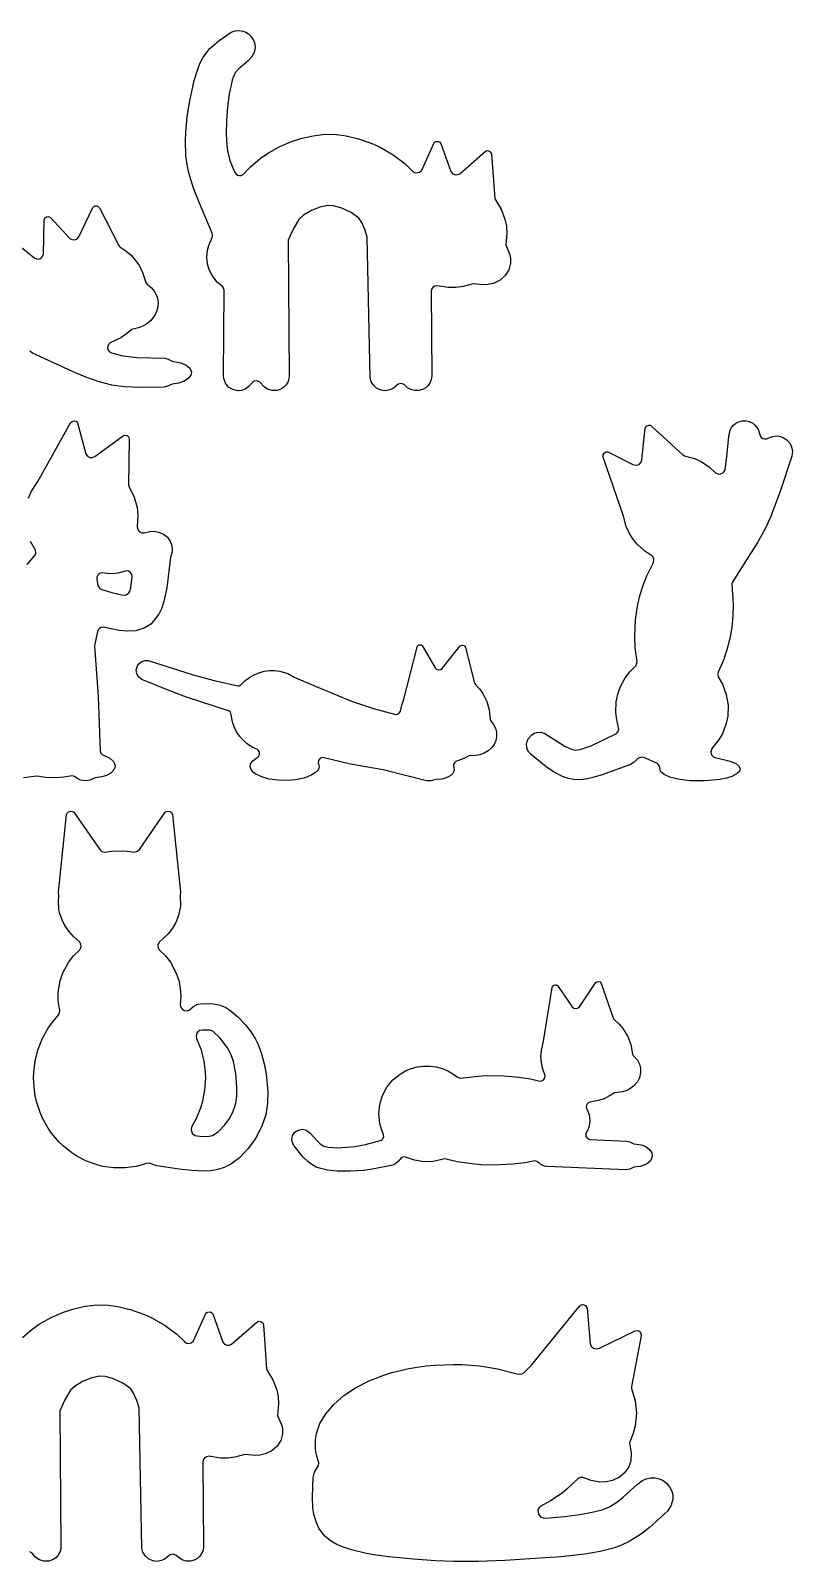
# Model space of a CAD drawing. Extents: x 13 to 580, y 13 to 584.
# Drawn here: x 414.1 to 575.2, y 12.7 to 336.5 of the extents above; entities that cross this region are included whole.
import ezdxf

# ---------------------------------------------------------------- set-up
doc = ezdxf.new("R2010")
doc.units = 0

msp = doc.modelspace()

# ---------------------------------------------------------------- linework, layer by layer
for points in [[(452.43, 292.75), (452.53, 293.2), (452.45, 293.68), (449.76, 300.02), (448.55, 303.21), (447.56, 306.45), (447.18, 308.19), (446.91, 310.15), (446.81, 313.23), (446.88, 315.06), (447.2, 318.39), (447.72, 321.69), (448.69, 326.01), (449.48, 328.63), (449.92, 329.71), (450.48, 330.76), (451.19, 331.8), (452, 332.75), (453.92, 334.43), (456.48, 336.2), (457.35, 336.49), (458.29, 336.55), (458.94, 336.44), (459.58, 336.2), (460.16, 335.84), (460.65, 335.39), (461.29, 334.36), (461.48, 333.72), (461.54, 333.01), (461.36, 331.91), (460.81, 330.9), (460.1, 330.14), (458.07, 328.47), (457.47, 327.82), (457.08, 327.21), (456.66, 326.1), (456.06, 323.11), (455.7, 320.37), (455.47, 317.56), (455.41, 314.74), (455.54, 312.32), (455.71, 311.13), (456.23, 309.1), (457.16, 306.68), (457.53, 306.18), (457.85, 305.98), (458.26, 305.89), (458.63, 305.92), (459.02, 306.09), (460.59, 307.72), (462.64, 309.47), (464.37, 310.66), (466.79, 312.03), (469.26, 313.08), (471.24, 313.74), (473.81, 314.31), (475.77, 314.56), (477.3, 314.62), (478.75, 314.56), (480.8, 314.29), (483.41, 313.67), (486.43, 312.59), (487.96, 311.88), (490.75, 310.28), (493.22, 308.43), (494.92, 306.77), (495.31, 306.55), (495.64, 306.48), (496.29, 306.6), (496.79, 307.04), (499.32, 312.65), (499.51, 312.92), (499.79, 313.09), (500.34, 313.11), (500.63, 312.95), (500.83, 312.69), (502.96, 306.75), (503.3, 306.33), (503.88, 306.06), (504.37, 306.08), (504.81, 306.27), (510.17, 310.97), (510.55, 311.16), (510.99, 311.13), (511.41, 310.81), (511.55, 310.4), (512.23, 301.12), (512.37, 300.74), (513.58, 298.77), (514.38, 296.63), (514.67, 295.18), (514.77, 293.72), (514.56, 291.24), (515.44, 289.12), (515.58, 288.36), (515.58, 287.36), (515.22, 285.95), (514.45, 284.74), (513.33, 283.75), (511.93, 283.07), (510.83, 282.82), (509.99, 282.74), (507.65, 282.99), (505.53, 282.39), (504.01, 282.19), (502.47, 282.19), (499.99, 282.59), (499.51, 282.49), (499.11, 282.22), (498.84, 281.82), (498.74, 281.33), (498.9, 263.54), (498.8, 262.74), (498.57, 262.12), (498.13, 261.46), (497.62, 260.99), (496.94, 260.59), (496.16, 260.38), (495.31, 260.38), (494.5, 260.59), (493.78, 261), (493.04, 261.68), (492.42, 261.87), (491.79, 261.73), (490.81, 260.91), (490.03, 260.52), (489.05, 260.35), (488.2, 260.46), (487.28, 260.87), (486.62, 261.44), (486.09, 262.28), (485.86, 263.15), (485.26, 292.84), (484.8, 294.36), (484.11, 295.97), (483.5, 296.89), (481.86, 298.06), (479.89, 298.97), (478.14, 299.45), (476.95, 299.53), (475.25, 299.2), (473.47, 298.51), (471.8, 297.5), (470.77, 296.56), (469.49, 294.41), (468.53, 292.23), (468.75, 263.55), (468.69, 262.92), (468.51, 262.32), (468.11, 261.62), (467.64, 261.12), (466.97, 260.67), (466.18, 260.41), (465.16, 260.38), (464.19, 260.66), (463.44, 261.16), (462.56, 262.18), (462.14, 262.4), (461.77, 262.44), (461.36, 262.36), (461.03, 262.18), (460.25, 261.26), (459.47, 260.69), (458.64, 260.41), (457.79, 260.36), (456.8, 260.59), (455.92, 261.14), (455.27, 261.95), (454.9, 262.94), (454.85, 263.55), (455.01, 281.63), (454.72, 282.31), (453.53, 283.33), (452.58, 284.5), (451.91, 285.77), (451.48, 287.15), (451.33, 288.65), (451.47, 290.09), (451.74, 291.11)], [(535.18, 246.33), (535.15, 246.77), (535.35, 247.17), (535.72, 247.41), (536.16, 247.43), (541.59, 244.66), (542.24, 244.59), (542.75, 244.78), (543.16, 245.22), (543.32, 245.71), (544, 252.45), (544.29, 252.91), (544.8, 253.1), (545.12, 253.05), (545.4, 252.88), (551.99, 246.77), (552.35, 246.59), (554.48, 246.01), (555.84, 245.39), (557.64, 244.18), (558.9, 243), (559.51, 242.74), (560, 242.77), (560.41, 242.95), (560.69, 243.21), (560.92, 243.65), (561.3, 246.35), (561.71, 250.68), (561.98, 252), (562.29, 252.58), (562.7, 253.08), (563.19, 253.48), (563.77, 253.79), (564.56, 254), (565.36, 254), (566.04, 253.84), (566.77, 253.48), (567.25, 253.08), (567.65, 252.6), (567.97, 252), (568.33, 250.8), (568.57, 250.5), (568.93, 250.27), (569.3, 250.18), (569.74, 250.21), (570.67, 250.61), (571.36, 250.77), (572, 250.79), (572.64, 250.68), (573.3, 250.43), (574.01, 249.95), (574.57, 249.32), (574.91, 248.69), (575.16, 247.62), (575.04, 246.49), (572.61, 239.04), (570.54, 233.62), (569.3, 231.04), (567.76, 228.28), (562.57, 220.01), (562.38, 219.52), (562.66, 215.14), (562.58, 212.75), (562.32, 210.3), (561.9, 207.92), (561.31, 205.58), (560.57, 203.36), (559.45, 200.8), (559.37, 200.42), (559.49, 199.82), (560.37, 198.29), (561.18, 196.1), (561.55, 193.83), (561.48, 191.52), (561.16, 189.95), (560.35, 187.81), (559.55, 186.43), (558.11, 184.65), (557.89, 183.93), (558.05, 183.3), (558.55, 182.81), (562.02, 182), (563.22, 181.47), (563.84, 180.97), (564.11, 180.44), (564.08, 180.1), (563.95, 179.82), (563.28, 179.22), (562.37, 178.78), (561.24, 178.41), (559.88, 178.12), (556.75, 177.8), (553.45, 177.86), (550.9, 178.21), (549.25, 178.64), (548.03, 179.19), (547.59, 179.51), (547.27, 179.9), (547.06, 180.94), (546.65, 181.48), (543.77, 182.74), (543.26, 182.84), (542.56, 182.61), (541.68, 181.75), (540.9, 181.29), (534.96, 179.09), (532.75, 178.46), (531.42, 178.2), (530.28, 178.07), (528.92, 178.1), (527.78, 178.31), (526.68, 178.67), (524.65, 179.72), (523.09, 180.8), (519.89, 183.37), (519.43, 183.88), (519.16, 184.39), (519, 184.92), (518.96, 185.59), (519.06, 186.16), (519.3, 186.75), (520.05, 187.6), (520.6, 187.92), (521.15, 188.08), (522.02, 188.11), (522.84, 187.87), (527.05, 185.14), (528.21, 184.57), (529.24, 184.29), (530.29, 184.44), (532.61, 185.26), (537.99, 187.85), (538.33, 188.24), (538.49, 188.78), (538.03, 190.75), (537.83, 192.32), (537.9, 194.58), (538.22, 196.17), (538.72, 197.64), (539.79, 199.64), (540.76, 200.9), (542.02, 202.16), (542.28, 202.7), (542.31, 203.08), (541.92, 205.98), (541.82, 208.34), (542, 211.93), (542.34, 214.35), (542.85, 216.74), (543.52, 219.03), (544.35, 221.21), (545.76, 224.04), (545.85, 224.74), (545.7, 225.16), (545.47, 225.46), (543.96, 226.44), (542.35, 227.87), (541.41, 229.01), (540.63, 230.28), (540.03, 231.62), (539.44, 233.83)], [(430.81, 221.65), (429.11, 221.86), (428.64, 221.69), (428.27, 221.34), (428.07, 220.89), (428.05, 220.5), (428.32, 219.15), (428.72, 218.53), (429.16, 218.29), (431.28, 217.65), (433.65, 217.13), (434.29, 217.18), (434.87, 217.61), (435.05, 217.94), (435.23, 218.65), (435.58, 220.97), (435.47, 221.5), (435.11, 221.97), (434.78, 222.16), (434.3, 222.25), (432.88, 221.83), (432.04, 221.68)], [(456.51, 191.82), (456.32, 192.33), (455.92, 192.65), (447.05, 195.52), (443.5, 196.87), (437.57, 199.28), (436.93, 199.78), (436.52, 200.5), (436.41, 201.32), (436.64, 202.14), (437.03, 202.68), (437.6, 203.08), (438.25, 203.28), (438.94, 203.26), (448.48, 200.23), (452.86, 199.09), (457.9, 197.91), (458.2, 197.96), (458.51, 198.13), (459.43, 199.03), (460.34, 199.73), (461.31, 200.29), (462.34, 200.71), (463.43, 201.01), (464.55, 201.16), (465.68, 201.16), (466.8, 201.01), (468.43, 200.51), (469.81, 199.8), (474.43, 197.8), (481.96, 194.69), (486.61, 193.16), (491.04, 191.92), (491.4, 191.89), (491.91, 192.08), (492.14, 192.33), (492.27, 192.59), (492.56, 193.86), (493.01, 195.12), (495.78, 206.13), (495.95, 206.43), (496.17, 206.58), (496.43, 206.63), (496.68, 206.58), (496.9, 206.43), (499.6, 201.74), (500, 201.42), (500.41, 201.33), (500.79, 201.41), (501.11, 201.62), (504.86, 206.29), (505.14, 206.49), (505.48, 206.53), (505.79, 206.39), (506.02, 206.04), (507.93, 198.49), (508.07, 198.25), (508.97, 197.31), (509.68, 196.33), (510.55, 194.62), (511.04, 192.86), (511.22, 190.83), (511.36, 190.54), (511.97, 189.75), (512.36, 188.96), (512.59, 188.1), (512.61, 187.22), (512.44, 186.35), (512.07, 185.54), (511.53, 184.81), (510.84, 184.2), (509.99, 183.69), (509.06, 183.35), (508.07, 183.19), (506.75, 183.13), (505.68, 182.58), (503.97, 181.94), (503.69, 181.67), (503.53, 181.31), (503.51, 180.96), (503.67, 180.15), (503.58, 179.78), (503.37, 179.42), (503, 179.05), (502.49, 178.72), (501.7, 178.4), (500.99, 178.22), (499.74, 178.1), (498.72, 177.8), (497.82, 177.83), (488.61, 180.13), (481.7, 181.39), (475.9, 182.79), (475.32, 182.61), (474.98, 182.17), (474.91, 181.7), (475.09, 180.83), (475.02, 180.5), (474.85, 180.14), (474.33, 179.57), (473.56, 179.07), (472.62, 178.66), (471.86, 178.42), (470.14, 178.07), (468.26, 177.92), (466.35, 177.97), (464.54, 178.22), (462.94, 178.66), (461.68, 179.25), (461.2, 179.6), (460.75, 180.09), (460.48, 180.77), (460.59, 181.43), (461.05, 182.07), (462.28, 182.98), (462.49, 183.43), (462.45, 183.93), (462.28, 184.23), (462.07, 184.43), (460.81, 185.05), (459.84, 185.69), (459.01, 186.43), (458.26, 187.28), (457.64, 188.22), (457.13, 189.25), (456.77, 190.32)], [(420.05, 153.55), (419.96, 154.29), (421.69, 170.68), (421.78, 170.99), (422.08, 171.31), (422.6, 171.45), (422.92, 171.36), (423.19, 171.17), (428.68, 163.28), (429.15, 162.88), (429.68, 162.74), (431.21, 162.95), (432.84, 163.04), (434.52, 162.95), (435.94, 162.74), (436.68, 162.94), (437.07, 163.31), (442.55, 171.17), (442.81, 171.36), (443.24, 171.45), (443.56, 171.37), (443.89, 171.09), (444.05, 170.68), (445.77, 154.29), (445.69, 153.6), (445.76, 151.35), (445.36, 149.31), (444.79, 147.89), (444.06, 146.63), (443.15, 145.48), (441.22, 143.68), (441, 143.08), (441.06, 142.51), (441.29, 142.11), (442.61, 140.78), (443.63, 139.45), (444.86, 137.15), (445.4, 135.57), (445.72, 133.95), (445.84, 132.23), (445.73, 130.41), (445.83, 129.98), (446.02, 129.65), (446.55, 129.27), (447.2, 129.2), (447.67, 129.36), (448.62, 130.19), (449.41, 130.56), (449.99, 130.66), (452.17, 130.7), (453.2, 130.6), (454.17, 130.37), (455.35, 129.88), (456.23, 129.3), (457.88, 127.91), (459.52, 126.23), (460.72, 124.69), (461.66, 123.17), (462.22, 122.03), (462.9, 120.09), (463.45, 117.98), (463.85, 115.88), (464.24, 112.21), (464.19, 109.66), (463.78, 107.18), (463.04, 104.99), (461.96, 102.77), (461.33, 101.74), (460.04, 99.98), (458.24, 98.11), (456.39, 96.75), (455.01, 96.03), (453.69, 95.59), (452.2, 95.34), (450.68, 95.25), (448.09, 95.37), (445.47, 95.69), (440.75, 96.41), (439.14, 96.95), (438.67, 96.9), (436.4, 96.27), (434.06, 95.94), (431.69, 95.94), (429.33, 96.27), (428.13, 96.56), (425.91, 97.35), (423.82, 98.43), (422.77, 99.11), (420.92, 100.6), (420.02, 101.48), (418.48, 103.32), (417.77, 104.36), (416.6, 106.48), (416.09, 107.65), (415.34, 109.97), (415.06, 111.22), (414.86, 112.48), (414.71, 114.92), (414.75, 116.2), (415.06, 118.63), (415.67, 121.05), (416.6, 123.37), (417.79, 125.52), (418.48, 126.53), (420.01, 128.37), (420.19, 128.74), (420.23, 129.26), (419.92, 131.38), (419.93, 133.1), (420.33, 135.54), (420.88, 137.18), (422.09, 139.43), (423.12, 140.78), (424.45, 142.11), (424.67, 142.51), (424.74, 142.85), (424.7, 143.26), (424.51, 143.68), (423.14, 144.9), (422.12, 146.02), (421.28, 147.26), (420.64, 148.55), (420.2, 149.93), (420.05, 150.72), (419.94, 152.1)], [(484.89, 100.89), (488.26, 101.84), (488.52, 102.08), (488.73, 102.61), (488.7, 102.97), (488.24, 104.11), (487.91, 105.36), (487.71, 107.33), (487.9, 109.33), (488.48, 111.25), (489.42, 113), (490.7, 114.55), (492.24, 115.81), (493.36, 116.46), (494.56, 116.96), (495.87, 117.31), (497.18, 117.48), (498.51, 117.48), (499.82, 117.31), (501.1, 116.97), (502.31, 116.47), (503.48, 115.8), (504.49, 115.04), (504.92, 114.9), (509.4, 115.39), (513.36, 115.46), (517.31, 115.15), (519.81, 114.76), (521.74, 114.33), (522.1, 114.36), (522.45, 114.54), (522.74, 114.88), (522.85, 115.39), (522.32, 117.02), (522.07, 118.26), (521.99, 119.53), (522.07, 120.77), (522.52, 122.74), (524.36, 134.13), (524.45, 134.38), (524.71, 134.62), (524.97, 134.7), (525.23, 134.67), (525.46, 134.54), (528.61, 130.03), (528.96, 129.77), (529.48, 129.68), (529.85, 129.79), (530.16, 130.04), (533.54, 135.1), (533.8, 135.33), (534.15, 135.4), (534.48, 135.29), (534.74, 134.95), (537.35, 127.47), (537.51, 127.24), (538.5, 126.37), (539.31, 125.44), (540.34, 123.78), (541, 122.04), (541.36, 120), (541.52, 119.72), (542.38, 118.75), (542.82, 117.9), (543.04, 117.05), (543.07, 116.15), (542.82, 115.02), (542.38, 114.17), (541.56, 113.24), (540.75, 112.66), (540.12, 112.35), (539.2, 112.05), (537.55, 111.82), (536.49, 111.16), (535.33, 110.59), (534.14, 110.19), (532.31, 109.87), (531.8, 109.56), (531.59, 109.18), (531.57, 108.71), (532.16, 107.23), (532.33, 105.95), (532.16, 104.76), (531.94, 104.15), (531.48, 103.23), (531.49, 102.61), (531.81, 102.15), (532.3, 101.93), (540.14, 101.59), (540.78, 101.44), (541.64, 101.04), (542.75, 100.92), (543.43, 100.76), (544.27, 100.39), (545.02, 99.79), (545.41, 99.16), (545.52, 98.45), (545.4, 97.95), (545.12, 97.47), (544.62, 96.98), (544.09, 96.65), (543, 96.27), (541.64, 96.1), (540.75, 95.69), (539.95, 95.53), (523.32, 96.21), (522.76, 96.31), (522.22, 96.51), (521.72, 96.82), (521.17, 97.27), (520.68, 97.42), (518.56, 97.04), (516.02, 96.73), (512.05, 96.54), (509.4, 96.62), (506.8, 96.87), (504.29, 97.26), (501.63, 97.86), (499.18, 97.31), (497.19, 97.24), (495.23, 97.56), (493.37, 98.25), (493.07, 98.3), (492.72, 98.25), (492.45, 98.1), (491.85, 97.35), (491.31, 96.88), (490.82, 96.62), (490.29, 96.46), (486.71, 95.74), (484.55, 95.41), (481.74, 95.25), (478.93, 95.28), (476.86, 95.48), (475.43, 95.79), (474.49, 96.12), (473.33, 96.78), (472.66, 97.3), (471.71, 98.23), (469.77, 100.63), (469.43, 101.26), (469.32, 101.96), (469.48, 102.78), (469.95, 103.49), (470.66, 103.95), (471.48, 104.11), (472.15, 104.01), (472.69, 103.75), (473.2, 103.29), (474.62, 101.71), (475.29, 101.07), (476.1, 100.54), (476.97, 100.32), (479.1, 100.22), (482.65, 100.48)], [(450.42, 125.1), (449.87, 125), (449.44, 124.71), (449.16, 124.28), (449.07, 123.77), (449.17, 123.3), (450.06, 121.03), (450.68, 118.6), (450.98, 116.2), (451.02, 114.96), (450.87, 112.45), (450.41, 110.04), (450.06, 108.8), (449.15, 106.52), (448.11, 104.58), (447.99, 104.02), (448.24, 103.27), (448.83, 102.83), (449.88, 102.67), (451.48, 102.62), (452.51, 102.82), (453.71, 103.57), (455.15, 105.03), (456.1, 106.38), (456.84, 107.74), (457.48, 109.56), (457.69, 111.1), (457.71, 112.99), (457.44, 115.9), (456.94, 118.45), (456.51, 119.85), (455.73, 121.37), (454.18, 123.36), (452.61, 124.84), (451.94, 125.08)], [(474.11, 31.55), (474.93, 33), (474.99, 33.56), (474.51, 35.24), (474.32, 36.34), (474.31, 38.5), (474.52, 39.73), (475.26, 41.85), (476.48, 43.94), (478.17, 45.92), (480.28, 47.76), (482.76, 49.4), (485.68, 50.89), (488.79, 52.1), (490.49, 52.63), (494.04, 53.48), (497.68, 54.04), (499.58, 54.23), (503.4, 54.37), (505.31, 54.33), (509.04, 54.05), (512.77, 53.47), (517.23, 52.34), (517.96, 52.39), (518.44, 52.67), (519.98, 54.24), (530.11, 66.68), (530.51, 66.96), (530.87, 67.02), (531.44, 66.8), (531.75, 66.28), (532.37, 58.78), (532.61, 58.22), (533.12, 57.79), (533.7, 57.64), (534.37, 57.78), (541.94, 61.51), (542.3, 61.56), (542.66, 61.46), (542.95, 61.24), (543.13, 60.93), (543.17, 60.44), (541.11, 49.7), (541.15, 49.25), (541.93, 46.65), (542.18, 44.03), (541.92, 41.38), (541.47, 39.73), (540.73, 37.75), (541.1, 35.63), (540.97, 33.95), (540.54, 32.72), (539.63, 31.4), (538.63, 30.55), (537.11, 29.8), (535.8, 29.51), (534.43, 29.47), (532.62, 29.79), (530.84, 30.48), (530.35, 30.48), (529.93, 30.33), (527.63, 28.09), (526.48, 27.16), (524, 25.52), (521.79, 24.3), (521.48, 23.91), (521.34, 23.5), (521.45, 22.66), (521.98, 22.06), (522.43, 21.88), (522.85, 21.85), (527.01, 22.21), (530.2, 22.62), (532.85, 23.09), (534.92, 23.62), (536.49, 24.27), (538.07, 25.23), (539.4, 26.27), (542.43, 29.02), (543.32, 29.71), (544.26, 30.18), (545.15, 30.38), (546.17, 30.38), (547.01, 30.19), (547.81, 29.83), (548.62, 29.2), (549.2, 28.5), (549.65, 27.58), (549.85, 26.75), (549.87, 25.87), (549.56, 24.56), (548.81, 23.37), (544.94, 19.88), (543.01, 18.37), (540.61, 16.88), (539.03, 16.13), (537.36, 15.53), (534.54, 14.8), (531.3, 14.23), (526.2, 13.64), (514.37, 12.87), (508.8, 12.7), (503.49, 12.7), (499.77, 12.83), (494.94, 13.18), (489.79, 13.69), (486.63, 14.12), (484.84, 14.44), (481.9, 15.13), (480.2, 15.69), (478.86, 16.28), (477.51, 17.06), (476.24, 18.13), (475.05, 19.72), (474.42, 21.06), (473.95, 22.71), (473.76, 23.98), (473.67, 26.37), (473.82, 30.46)]]:
    msp.add_lwpolyline(points, close=True)
for points in [[(411.76, 290.95), (414.93, 288.43), (415.53, 288.23), (416, 288.3), (416.33, 288.48), (416.61, 288.79), (416.79, 289.23), (416.95, 296.43), (417.02, 296.74), (417.2, 297), (417.47, 297.17), (417.78, 297.22), (418.27, 297.03), (422.39, 292.58), (422.84, 292.33), (423.41, 292.3), (423.89, 292.51), (424.26, 292.95), (427.23, 299.11), (427.45, 299.33), (427.74, 299.45), (428.05, 299.46), (428.34, 299.34), (428.62, 299.03), (432.71, 291.07), (432.97, 290.79), (434.24, 289.94), (435.32, 289.01), (436.28, 287.94), (437.08, 286.76), (437.76, 285.41), (438.46, 283.25), (438.72, 282.9), (439.62, 282.16), (440.29, 281.34), (440.85, 280.15), (441.04, 279.12), (440.99, 278.09), (440.71, 277.06), (440.21, 276.11), (439.49, 275.24), (438.64, 274.54), (437.66, 273.98), (436.9, 273.69), (435.46, 273.31), (434.37, 272.39), (433.18, 271.58), (430.88, 270.51), (430.54, 270.17), (430.37, 269.78), (430.34, 269.41), (430.47, 268.95), (430.77, 268.58), (431.15, 268.36), (433.58, 267.73), (436.5, 267.41), (442.44, 267.24), (443.19, 267.04), (443.98, 266.65), (445.87, 266.3), (446.99, 265.8), (447.75, 265.14), (448.08, 264.38), (447.96, 263.63), (447.35, 262.87), (446.38, 262.3), (445.35, 261.97), (443.99, 261.76), (443.04, 261.31), (442.26, 261.15), (437.31, 261.05), (433.88, 261.18), (431.22, 261.54), (428.57, 262.23), (425.75, 263.26), (422.92, 264.44), (414.5, 268.3), (413.89, 268.73)], [(413.61, 237.6), (414.27, 239.1), (415.59, 241.13), (422.54, 253.57), (422.84, 253.88), (423.26, 254), (423.68, 253.89), (423.99, 253.58), (425.74, 247.01), (426.11, 246.49), (426.59, 246.25), (427.18, 246.24), (427.64, 246.44), (433.69, 250.88), (434.11, 250.98), (434.52, 250.86), (434.82, 250.55), (434.92, 250.13), (434.78, 240.42), (434.88, 240.03), (435.97, 237.87), (436.59, 235.66), (436.77, 234.04), (436.62, 231.54), (436.71, 231.07), (437.05, 230.6), (437.62, 230.31), (438.09, 230.3), (439.31, 230.6), (440.14, 230.62), (441.2, 230.44), (442.18, 230), (443, 229.36), (443.6, 228.54), (443.96, 227.62), (444.03, 226.67), (443.91, 225.94), (443.63, 225.14), (442.86, 218.67), (442.26, 215.77), (441.73, 214.23), (441.16, 213.07), (440.02, 211.51), (439.48, 211.01), (438.22, 210.17), (436.33, 209.6), (434.52, 209.49), (432.78, 209.65), (429.39, 210.33), (428.98, 210.25), (428.66, 210.07), (428.37, 209.76), (428.22, 209.43), (427.58, 206.37), (428.37, 195.66), (428.77, 184.16), (428.94, 183.68), (429.2, 183.38), (430.79, 182.62), (431.59, 181.92), (431.82, 181.51), (431.93, 181.07), (431.89, 180.63), (431.7, 180.18), (431.01, 179.47), (430.12, 178.97), (429.1, 178.66), (427.69, 178.44), (426.69, 177.97), (425.71, 177.8), (424.62, 177.98), (424.08, 178.23), (423.35, 178.74), (422.87, 178.87), (421.13, 178.6), (419.43, 178.47), (417.28, 178.55), (415.39, 178.84), (412.55, 178.5)], [(413.32, 223.6), (414.92, 225.42), (415.15, 225.95), (415.09, 226.62), (414.04, 228.48)], [(412.33, 60.07), (414.38, 61.82), (416.11, 63.01), (418.53, 64.38), (421, 65.43), (422.98, 66.09), (425.55, 66.66), (427.51, 66.91), (429.04, 66.97), (430.49, 66.91), (432.54, 66.64), (435.15, 66.02), (438.17, 64.94), (439.7, 64.23), (442.49, 62.63), (444.96, 60.78), (446.66, 59.12), (447.05, 58.9), (447.38, 58.83), (448.03, 58.95), (448.53, 59.39), (451.06, 65), (451.25, 65.27), (451.53, 65.44), (452.08, 65.46), (452.37, 65.3), (452.57, 65.04), (454.7, 59.1), (455.04, 58.68), (455.62, 58.41), (456.11, 58.43), (456.55, 58.62), (461.91, 63.32), (462.29, 63.51), (462.73, 63.48), (463.15, 63.16), (463.29, 62.75), (463.97, 53.47), (464.11, 53.09), (465.32, 51.12), (466.12, 48.98), (466.41, 47.53), (466.51, 46.07), (466.3, 43.59), (467.18, 41.47), (467.32, 40.71), (467.32, 39.71), (466.96, 38.3), (466.19, 37.09), (465.07, 36.1), (463.67, 35.42), (462.57, 35.17), (461.73, 35.09), (459.39, 35.34), (457.27, 34.74), (455.75, 34.54), (454.21, 34.54), (451.73, 34.94), (451.25, 34.84), (450.85, 34.57), (450.58, 34.17), (450.48, 33.68), (450.64, 15.89), (450.54, 15.09), (450.31, 14.47), (449.87, 13.81), (449.36, 13.34), (448.68, 12.94), (447.9, 12.73), (447.05, 12.73), (446.24, 12.94), (445.52, 13.35), (444.78, 14.03), (444.16, 14.22), (443.53, 14.08), (442.55, 13.26), (441.77, 12.87), (440.79, 12.7), (439.94, 12.81), (439.02, 13.22), (438.36, 13.79), (437.83, 14.63), (437.6, 15.5), (437, 45.19), (436.54, 46.71), (435.85, 48.32), (435.24, 49.24), (433.6, 50.41), (431.63, 51.32), (429.88, 51.8), (428.69, 51.88), (426.99, 51.55), (425.21, 50.86), (423.54, 49.85), (422.51, 48.91), (421.23, 46.76), (420.27, 44.58), (420.49, 15.9), (420.43, 15.27), (420.25, 14.67), (419.85, 13.97), (419.38, 13.47), (418.71, 13.02), (417.92, 12.76), (416.9, 12.73), (415.93, 13.01), (415.18, 13.51), (414.3, 14.53), (413.88, 14.75)]]:
    msp.add_lwpolyline(points)

doc.saveas('drawing.dxf')
